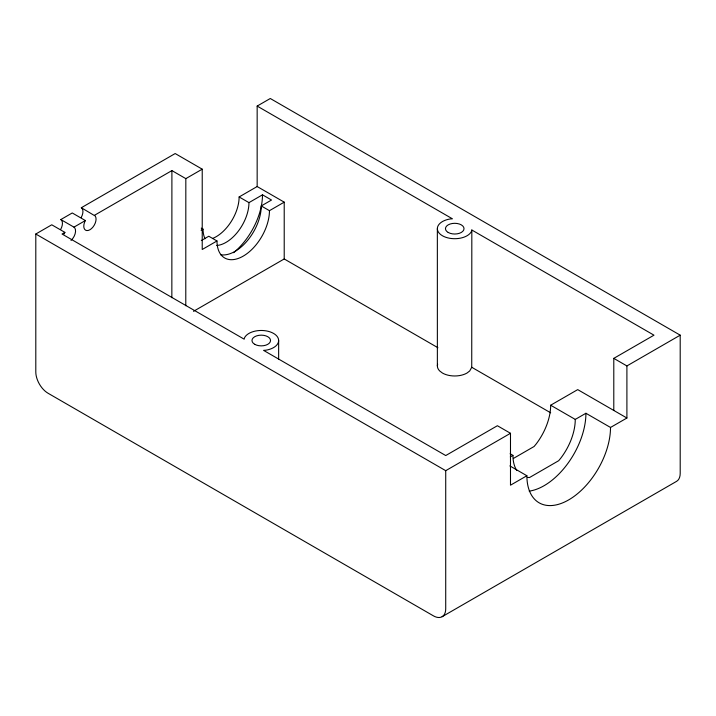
<?xml version="1.0" encoding="UTF-8"?>
<svg xmlns="http://www.w3.org/2000/svg" width="716" height="716" viewBox="0 0 716 716"><rect width="100%" height="100%" fill="white"/><g stroke="black" fill="none" stroke-linecap="round" stroke-linejoin="round"><path stroke-width="1.07" d="M64.091 234.016L64.879 232.378L51.758 224.797L35.8 234.016L35.8 371.971A17.39 10.042 60 0 0 48.097 393.272L433.422 615.85A17.39 10.042 60 0 0 445.719 608.752L445.728 470.68L510.49 433.287L510.49 485.188L526.887 475.746A59.133 34.135 -60 0 0 568.701 499.884A59.133 34.135 -60 0 0 610.515 427.461L626.903 418.019L626.903 365.939L613.791 358.367L613.791 410.456M171.849 297.704L171.903 170.596L185.829 178.633L202.225 169.173L202.225 249.49L216.984 240.97A37.098 21.417 -60 0 0 243.225 256.122A37.098 21.417 -60 0 0 269.458 210.674L284.216 202.154L284.216 258.959L437.897 347.707M185.784 305.75L185.829 178.633M212.571 238.455A32.462 18.741 -60 0 0 239.126 196.954L257.16 186.536L257.16 106.075L270.281 98.504L680.2 335.169L680.2 473.374A17.39 10.042 60 0 1 676.593 481.34L442.121 616.709M278.64 359.468L278.649 340.512M437.628 364.193A17.408 10.051 0 0 0 439.687 370.96L442.425 373.036A17.39 10.042 0 0 0 467.02 373.036L469.714 370.951L471.737 367.272L471.826 230.006L653.977 335.178L613.791 358.367M471.826 230.006L471.54 231.268A17.39 10.042 0 0 1 442.443 235.761A17.39 10.042 0 0 1 450.239 218.962L452.414 218.801L257.16 106.075M60.645 229.424A8.699 5.021 -60 0 0 61.621 220.295L60.833 219.561L72.253 212.965L85.374 220.546L84.595 222.184A8.699 5.021 -60 0 0 89.912 229.755A8.699 5.021 -60 0 0 95.237 216.035L81.329 207.73L175.178 153.546L202.225 169.173M64.879 232.378L62.032 234.025L244.174 339.178L244.46 337.916A17.39 10.042 0 0 1 273.557 333.414A17.39 10.042 0 0 1 265.761 350.214L263.577 350.375L445.737 455.546L497.387 425.725L510.49 433.287M60.833 219.561L73.954 227.142L85.374 220.546M94.458 215.301L171.903 170.596M201.115 230.257L203.049 229.138A32.462 18.741 -60 0 0 205.036 238.777M216.671 245.49A32.462 18.741 -60 0 0 248.962 202.628L262.495 194.815L271.516 200.024L261.259 205.948A37.098 21.417 -60 0 1 247.387 240.665A37.098 21.417 -60 0 1 220.447 254.69M201.33 240.54L208.786 236.235L216.984 240.97M193.499 311.326L284.216 258.959M513.39 458.455L534.091 446.498L536.203 443.947A44.061 25.436 -60 0 0 550.667 405.22L577.714 389.62L626.903 418.019M626.903 365.939L680.2 335.169M510.284 456.933L512.951 455.394A44.061 25.436 -60 0 0 516.8 470.493M527.415 477.42L529.527 477.536L558.686 460.701L560.798 458.142A44.061 25.436 -60 0 0 575.261 419.415L585.921 413.266L610.515 427.461M471.737 367.272L550.676 412.81M257.16 186.536L284.216 202.154M261.259 205.948L269.458 210.674M239.126 196.954L248.962 202.628M550.667 405.22L575.261 419.415M201.259 228.109L203.049 229.138M510.114 453.756L512.951 455.394M509.864 465.91L526.887 475.746M35.8 234.016L445.728 470.68M81.329 207.73L82.116 208.454A8.699 5.021 -60 0 1 81.141 217.592M73.954 227.142L74.741 227.867A8.699 5.021 -60 0 1 71.009 240.433M437.351 228.664L437.369 365.939M585.921 413.266A59.133 34.135 -60 0 1 529.205 491.122M262.495 194.815A51.606 29.795 -60 0 1 233.586 252.721M254.699 344.298A9.272 5.352 0 0 0 270.218 341.899A9.272 5.352 0 0 0 258.861 335.339A9.272 5.352 0 0 0 254.699 344.298M448.18 232.449A9.272 5.352 0 0 0 463.7 230.051A9.272 5.352 0 0 0 452.342 223.49A9.272 5.352 0 0 0 448.18 232.449"/></g></svg>
